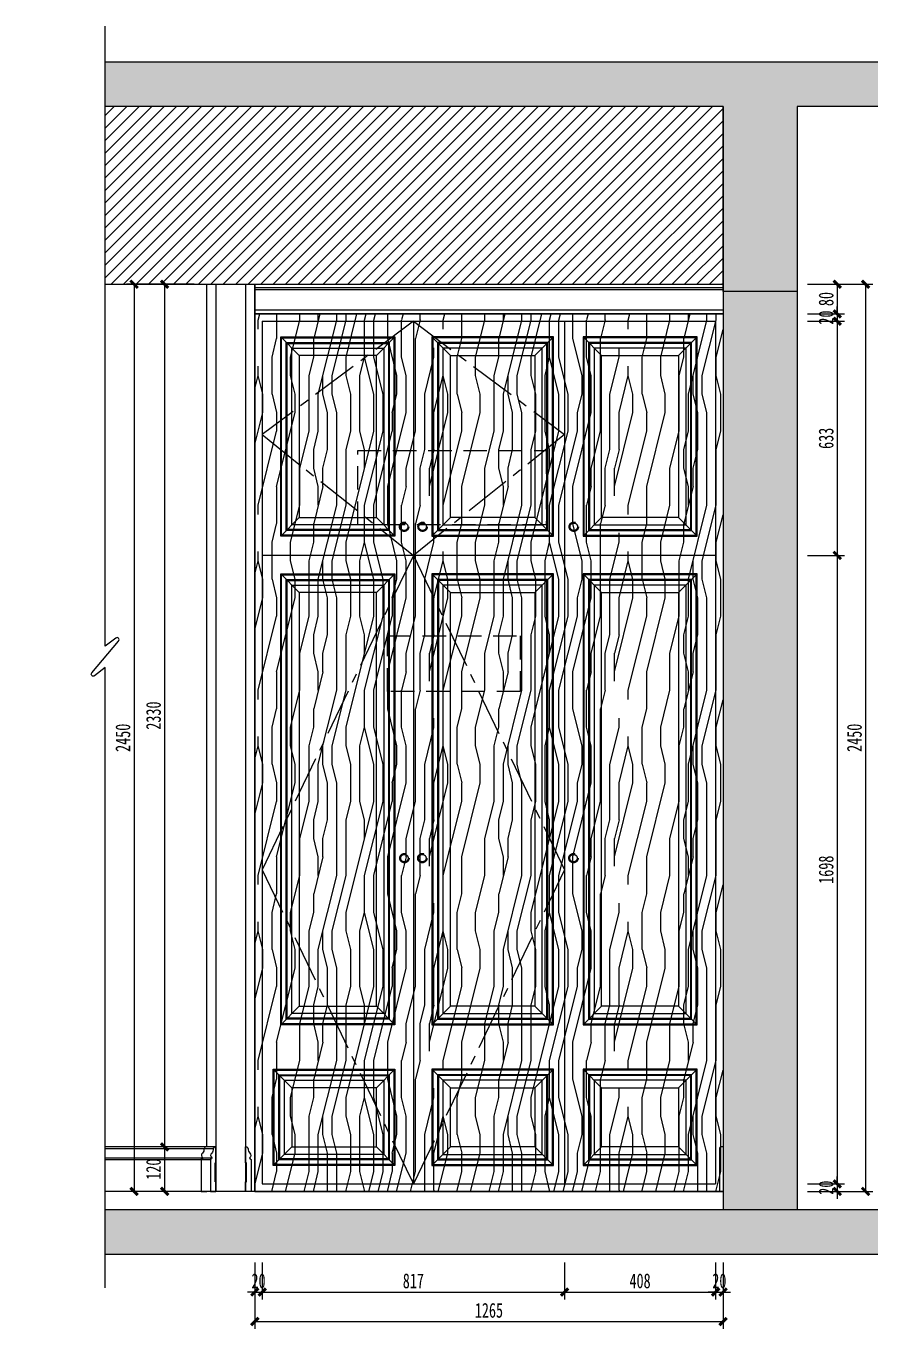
# Model space of a CAD drawing. Header units: millimetres. Extents: x 3104083 to 3173399, y -3165492 to -3044687.
# Drawn here: x 3114483 to 3116784, y -3066648 to -3063129 of the extents above; entities that cross this region are included whole.
import ezdxf

# ---------------------------------------------------------------- set-up
doc = ezdxf.new("R2010")
doc.units = ezdxf.units.MM
doc.header["$LTSCALE"] = 500
doc.header["$MEASUREMENT"] = 0
doc.header["$PDMODE"] = 2
doc.linetypes.add('CENTER', pattern=[50.8, 31.75, -6.35, 6.35, -6.35])
doc.linetypes.add('DASHED', pattern=[19.05, 12.7, -6.35])
doc.layers.get('0').update_dxf_attribs({"linetype": 'CONTINUOUS'})
doc.layers.get('DEFPOINTS').update_dxf_attribs({"linetype": 'CONTINUOUS'})
for name, color, linetype in [('D-Detail(节点图层)', 134, 'CONTINUOUS'), ('E-Elevation(立面图层)', 134, 'CONTINUOUS'), ('E-楼板、墙体', 6, 'CONTINUOUS'), ('E-立面填充', 250, 'CONTINUOUS'), ('E-立面活动家具', 22, 'DASHED'), ('E-立面造型线', 3, 'CONTINUOUS'), ('E-顶面轮廓线', 4, 'CONTINUOUS'), ('W-尺寸', 5, 'CONTINUOUS'), ('W-索引符号', 2, 'CONTINUOUS')]:
    doc.layers.add(name, color=color, linetype=linetype)
doc.styles.add('DIM', font='SimSun.ttf', dxfattribs={"width": 0.7})
doc.dimstyles.new('20', dxfattribs={"dimscale": 20, "dimtxt": 2, "dimasz": 1, "dimexe": 1, "dimexo": 1, "dimgap": 0.5, "dimtad": 1, "dimdec": 0, "dimzin": 0, "dimdsep": 46, "dimtxsty": 'DIM', "dimblk": 'ARCHTICK', "dimcen": 0, "dimclrd": 5, "dimclre": 5, "dimclrt": 35, "dimadec": 0, "dimazin": 0, "dimtfac": 0.5, "dimtdec": 0, "dimtix": 1, "dimtmove": 2, "dimatfit": 2, "dimldrblk": 'A', "dimfxl": 0, "dimtolj": 1, "dimtzin": 0, "dimlwd": -1, "dimlwe": -1, "dimarcsym": 0})

# ---------------------------------------------------------------- blocks, each defined once
blk = doc.blocks.new('A$C6991704E')
at = {"layer": 'E-立面造型线', "elevation": 0}
blk.add_lwpolyline([(0, 120), (5, 120, -0.414214), (10, 115), (10, 0), (0, 0)], format="xyb", dxfattribs=at)
blk = doc.blocks.new('_ArchTick')
at = {"color": 0, "linetype": 'ByBlock', "const_width": 0.4}
blk.add_lwpolyline([(-0.5, -0.5), (0.5, 0.5)], dxfattribs=at)
blk = doc.blocks.new('*D1294')
at = {"layer": 'DEFPOINTS', "color": 0, "ltscale": 100}
for p in [(3116331.5, -3063826.4, 0), (3116341.6, -3063906.4, 0), (3116674.5, -3063906.4)]:
    blk.add_point(p, dxfattribs=at)
at = {"layer": 'W-尺寸', "color": 5, "ltscale": 100}
for p, q in [((3116594.5, -3063826.4), (3116694.5, -3063826.4)), ((3116674.5, -3063826.4), (3116674.5, -3063906.4)), ((3116594.5, -3063906.4), (3116694.5, -3063906.4))]:
    blk.add_line(p, q, dxfattribs=at)
at = {"layer": 'W-尺寸', "color": 5, "ltscale": 100, "xscale": 20, "yscale": 20, "zscale": 20}
for p, rotation in [((3116674.5, -3063826.4), 90), ((3116674.5, -3063906.4), 270)]:
    blk.add_blockref('_ArchTick', p, dxfattribs=dict(at, rotation=rotation))
at = {"layer": 'W-尺寸', "color": 35, "ltscale": 100, "insert": (3116644.5, -3063866.4), "char_height": 40, "attachment_point": 5, "rotation": 90, "style": 'DIM'}
blk.add_mtext('\\A1;80', dxfattribs=at)
blk = doc.blocks.new('A')
for p, q in [((-0.37, 0), (-2.13, 0)), ((-1.44, 1.15), (-1.09, 1.44)), ((-1.44, 1.15), (-0.37, 0)), ((-1.44, -1.15), (-0.37, 0)), ((-1.09, 1.44), (0, 0)), ((-1.09, -1.44), (0, 0)), ((-1.44, -1.15), (-1.09, -1.44))]:
    blk.add_line(p, q)
for points in [[(-1.44, 1.15), (-1.09, 1.44), (-0.37, 0), (0, 0)], [(-1.44, -1.15), (-1.09, -1.44), (-0.37, 0), (0, 0)]]:
    blk.add_solid(points)
blk = doc.blocks.new('*D1295')
at = {"layer": 'DEFPOINTS', "color": 0, "ltscale": 100}
for p in [(3116341.6, -3063906.4, 0), (3116416, -3063926.4, 0), (3116674.5, -3063926.4)]:
    blk.add_point(p, dxfattribs=at)
at = {"layer": 'W-尺寸', "color": 5, "ltscale": 100}
for p, q in [((3116594.5, -3063906.4), (3116694.5, -3063906.4)), ((3116674.5, -3063906.4), (3116674.5, -3063886.4)), ((3116674.5, -3063906.4), (3116674.5, -3063926.4)), ((3116594.5, -3063926.4), (3116694.5, -3063926.4)), ((3116674.5, -3063926.4), (3116674.5, -3063946.4))]:
    blk.add_line(p, q, dxfattribs=at)
at = {"layer": 'W-尺寸', "color": 5, "ltscale": 100, "xscale": 20, "yscale": 20, "zscale": 20}
for p, rotation in [((3116674.5, -3063906.4), 270), ((3116674.5, -3063926.4), 90)]:
    blk.add_blockref('_ArchTick', p, dxfattribs=dict(at, rotation=rotation))
at = {"layer": 'W-尺寸', "color": 35, "ltscale": 100, "insert": (3116644.5, -3063916.4), "char_height": 40, "attachment_point": 5, "rotation": 90, "style": 'DIM'}
blk.add_mtext('\\A1;20', dxfattribs=at)
blk = doc.blocks.new('*D1296')
at = {"layer": 'DEFPOINTS', "color": 0, "ltscale": 100}
for p in [(3116416, -3063926.4, 0), (3116363.8, -3064558.9, 0), (3116674.5, -3064558.9)]:
    blk.add_point(p, dxfattribs=at)
at = {"layer": 'W-尺寸', "color": 5, "ltscale": 100}
for p, q in [((3116594.5, -3063926.4), (3116694.5, -3063926.4)), ((3116674.5, -3063926.4), (3116674.5, -3064558.9)), ((3116594.5, -3064558.9), (3116694.5, -3064558.9))]:
    blk.add_line(p, q, dxfattribs=at)
at = {"layer": 'W-尺寸', "color": 5, "ltscale": 100, "xscale": 20, "yscale": 20, "zscale": 20}
for p, rotation in [((3116674.5, -3063926.4), 90), ((3116674.5, -3064558.9), 270)]:
    blk.add_blockref('_ArchTick', p, dxfattribs=dict(at, rotation=rotation))
at = {"layer": 'W-尺寸', "color": 35, "ltscale": 100, "insert": (3116644.5, -3064242.6), "char_height": 40, "attachment_point": 5, "rotation": 90, "style": 'DIM'}
blk.add_mtext('\\A1;633', dxfattribs=at)
blk = doc.blocks.new('*D1297')
at = {"layer": 'DEFPOINTS', "color": 0, "ltscale": 100}
for p in [(3116363.8, -3064558.9, 0), (3116315.7, -3066256.4, 0), (3116674.5, -3066256.4)]:
    blk.add_point(p, dxfattribs=at)
at = {"layer": 'W-尺寸', "color": 5, "ltscale": 100}
for p, q in [((3116594.5, -3064558.9), (3116694.5, -3064558.9)), ((3116674.5, -3064558.9), (3116674.5, -3066256.4)), ((3116594.5, -3066256.4), (3116694.5, -3066256.4))]:
    blk.add_line(p, q, dxfattribs=at)
at = {"layer": 'W-尺寸', "color": 5, "ltscale": 100, "xscale": 20, "yscale": 20, "zscale": 20}
for p, rotation in [((3116674.5, -3064558.9), 90), ((3116674.5, -3066256.4), 270)]:
    blk.add_blockref('_ArchTick', p, dxfattribs=dict(at, rotation=rotation))
at = {"layer": 'W-尺寸', "color": 35, "ltscale": 100, "insert": (3116644.5, -3065407.6), "char_height": 40, "attachment_point": 5, "rotation": 90, "style": 'DIM'}
blk.add_mtext('\\A1;1698', dxfattribs=at)
blk = doc.blocks.new('*D1298')
at = {"layer": 'DEFPOINTS', "color": 0, "ltscale": 100}
for p in [(3116315.7, -3066256.4, 0), (3116315.7, -3066276.4, 0), (3116674.5, -3066276.4)]:
    blk.add_point(p, dxfattribs=at)
at = {"layer": 'W-尺寸', "color": 5, "ltscale": 100}
for p, q in [((3116674.5, -3066256.4), (3116674.5, -3066236.4)), ((3116594.5, -3066256.4), (3116694.5, -3066256.4)), ((3116594.5, -3066276.4), (3116694.5, -3066276.4)), ((3116674.5, -3066256.4), (3116674.5, -3066276.4)), ((3116674.5, -3066276.4), (3116674.5, -3066296.4))]:
    blk.add_line(p, q, dxfattribs=at)
at = {"layer": 'W-尺寸', "color": 5, "ltscale": 100, "xscale": 20, "yscale": 20, "zscale": 20}
for p, rotation in [((3116674.5, -3066256.4), 270), ((3116674.5, -3066276.4), 90)]:
    blk.add_blockref('_ArchTick', p, dxfattribs=dict(at, rotation=rotation))
at = {"layer": 'W-尺寸', "color": 35, "ltscale": 100, "insert": (3116644.5, -3066266.4), "char_height": 40, "attachment_point": 5, "rotation": 90, "style": 'DIM'}
blk.add_mtext('\\A1;20', dxfattribs=at)
blk = doc.blocks.new('*D1299')
at = {"layer": 'DEFPOINTS', "color": 0, "ltscale": 100}
for p in [(3116507, -3063826.4, 0), (3116507, -3066276.4, 0), (3116751, -3066276.4)]:
    blk.add_point(p, dxfattribs=at)
at = {"layer": 'W-尺寸', "color": 5, "ltscale": 100}
for p, q in [((3116671, -3063826.4), (3116771, -3063826.4)), ((3116751, -3063826.4), (3116751, -3066276.4)), ((3116671, -3066276.4), (3116771, -3066276.4))]:
    blk.add_line(p, q, dxfattribs=at)
at = {"layer": 'W-尺寸', "color": 5, "ltscale": 100, "xscale": 20, "yscale": 20, "zscale": 20}
for p, rotation in [((3116751, -3063826.4), 90), ((3116751, -3066276.4), 270)]:
    blk.add_blockref('_ArchTick', p, dxfattribs=dict(at, rotation=rotation))
at = {"layer": 'W-尺寸', "color": 35, "ltscale": 100, "insert": (3116721, -3065051.4), "char_height": 40, "attachment_point": 5, "rotation": 90, "style": 'DIM'}
blk.add_mtext('\\A1;2450', dxfattribs=at)
blk = doc.blocks.new('*D1300')
at = {"layer": 'DEFPOINTS', "color": 0, "ltscale": 100}
for p in [(3115004.1, -3063826.4, 0), (3114857.3, -3066156.4), (3115004.1, -3066156.4, 0)]:
    blk.add_point(p, dxfattribs=at)
at = {"layer": 'W-尺寸', "color": 5, "ltscale": 100}
for p, q in [((3114937.3, -3063826.4), (3114837.3, -3063826.4)), ((3114857.3, -3063826.4), (3114857.3, -3066156.4)), ((3114937.3, -3066156.4), (3114837.3, -3066156.4))]:
    blk.add_line(p, q, dxfattribs=at)
at = {"layer": 'W-尺寸', "color": 5, "ltscale": 100, "xscale": 20, "yscale": 20, "zscale": 20}
for p, rotation in [((3114857.3, -3063826.4), 90), ((3114857.3, -3066156.4), 270)]:
    blk.add_blockref('_ArchTick', p, dxfattribs=dict(at, rotation=rotation))
at = {"layer": 'W-尺寸', "color": 35, "ltscale": 100, "insert": (3114827.3, -3064991.4), "char_height": 40, "attachment_point": 5, "rotation": 90, "style": 'DIM'}
blk.add_mtext('\\A1;2330', dxfattribs=at)
blk = doc.blocks.new('*D1301')
at = {"layer": 'DEFPOINTS', "color": 0, "ltscale": 100}
for p in [(3115004.1, -3066156.4, 0), (3114857.3, -3066276.4), (3114938.4, -3066276.4, 0)]:
    blk.add_point(p, dxfattribs=at)
at = {"layer": 'W-尺寸', "color": 5, "ltscale": 100}
for p, q in [((3114937.3, -3066156.4), (3114837.3, -3066156.4)), ((3114857.3, -3066156.4), (3114857.3, -3066276.4)), ((3114918.4, -3066276.4), (3114837.3, -3066276.4))]:
    blk.add_line(p, q, dxfattribs=at)
at = {"layer": 'W-尺寸', "color": 5, "ltscale": 100, "xscale": 20, "yscale": 20, "zscale": 20}
for p, rotation in [((3114857.3, -3066156.4), 90), ((3114857.3, -3066276.4), 270)]:
    blk.add_blockref('_ArchTick', p, dxfattribs=dict(at, rotation=rotation))
at = {"layer": 'W-尺寸', "color": 35, "ltscale": 100, "insert": (3114827.3, -3066216.4), "char_height": 40, "attachment_point": 5, "rotation": 90, "style": 'DIM'}
blk.add_mtext('\\A1;120', dxfattribs=at)
blk = doc.blocks.new('*D1302')
at = {"layer": 'DEFPOINTS', "color": 0, "ltscale": 100}
for p in [(3114937.3, -3063826.4), (3114774.7, -3066276.4), (3114938.4, -3066276.4, 0)]:
    blk.add_point(p, dxfattribs=at)
at = {"layer": 'W-尺寸', "color": 5, "ltscale": 100}
for p, q in [((3114854.7, -3063826.4), (3114754.7, -3063826.4)), ((3114774.7, -3063826.4), (3114774.7, -3066276.4)), ((3114854.7, -3066276.4), (3114754.7, -3066276.4))]:
    blk.add_line(p, q, dxfattribs=at)
at = {"layer": 'W-尺寸', "color": 5, "ltscale": 100, "xscale": 20, "yscale": 20, "zscale": 20}
for p, rotation in [((3114774.7, -3063826.4), 90), ((3114774.7, -3066276.4), 270)]:
    blk.add_blockref('_ArchTick', p, dxfattribs=dict(at, rotation=rotation))
at = {"layer": 'W-尺寸', "color": 35, "ltscale": 100, "insert": (3114744.7, -3065051.4), "char_height": 40, "attachment_point": 5, "rotation": 90, "style": 'DIM'}
blk.add_mtext('\\A1;2450', dxfattribs=at)
blk = doc.blocks.new('*U1119')
at = {"color": 35}
blk.add_lwpolyline([(85.19, 0), (1.44, 0), (2.55, -1.43, -0.901243), (2.15, -1.81), (-2.15, 1.81, 0.901243), (-2.55, 1.43), (-1.44, 0), (-85.19, 0)], format="xyb", dxfattribs=at)
blk = doc.blocks.new('*D1303')
at = {"layer": 'DEFPOINTS', "color": 0, "ltscale": 100}
for p in [(3115101, -3066144.4, 0), (3115121, -3066144.4, 0), (3115121, -3066548.3)]:
    blk.add_point(p, dxfattribs=at)
at = {"layer": 'W-尺寸', "color": 5, "ltscale": 100}
for p, q in [((3115101, -3066468.3), (3115101, -3066568.3)), ((3115121, -3066468.3), (3115121, -3066568.3)), ((3115101, -3066548.3), (3115081, -3066548.3)), ((3115101, -3066548.3), (3115121, -3066548.3)), ((3115121, -3066548.3), (3115141, -3066548.3))]:
    blk.add_line(p, q, dxfattribs=at)
at = {"layer": 'W-尺寸', "color": 5, "ltscale": 100, "xscale": 20, "yscale": 20, "zscale": 20}
blk.add_blockref('_ArchTick', (3115101, -3066548.3), dxfattribs=at)
at = {"layer": 'W-尺寸', "color": 5, "ltscale": 100, "xscale": 20, "yscale": 20, "zscale": 20, "rotation": 180}
blk.add_blockref('_ArchTick', (3115121, -3066548.3), dxfattribs=at)
at = {"layer": 'W-尺寸', "color": 35, "ltscale": 100, "insert": (3115111, -3066518.3), "char_height": 40, "attachment_point": 5, "style": 'DIM'}
blk.add_mtext('\\A1;20', dxfattribs=at)
blk = doc.blocks.new('*D1304')
at = {"layer": 'DEFPOINTS', "color": 0, "ltscale": 100}
for p in [(3115121, -3066144.4, 0), (3115937.7, -3066256.4, 0), (3115937.7, -3066548.3)]:
    blk.add_point(p, dxfattribs=at)
at = {"layer": 'W-尺寸', "color": 5, "ltscale": 100}
for p, q in [((3115121, -3066468.3), (3115121, -3066568.3)), ((3115937.7, -3066468.3), (3115937.7, -3066568.3)), ((3115121, -3066548.3), (3115937.7, -3066548.3))]:
    blk.add_line(p, q, dxfattribs=at)
at = {"layer": 'W-尺寸', "color": 5, "ltscale": 100, "xscale": 20, "yscale": 20, "zscale": 20, "rotation": 180}
blk.add_blockref('_ArchTick', (3115121, -3066548.3), dxfattribs=at)
at = {"layer": 'W-尺寸', "color": 5, "ltscale": 100, "xscale": 20, "yscale": 20, "zscale": 20}
blk.add_blockref('_ArchTick', (3115937.7, -3066548.3), dxfattribs=at)
at = {"layer": 'W-尺寸', "color": 35, "ltscale": 100, "insert": (3115529.3, -3066518.3), "char_height": 40, "attachment_point": 5, "style": 'DIM'}
blk.add_mtext('\\A1;817', dxfattribs=at)
blk = doc.blocks.new('*D1305')
at = {"layer": 'DEFPOINTS', "color": 0, "ltscale": 100}
for p in [(3116346, -3066131, 0), (3115937.7, -3066256.4, 0), (3116346, -3066548.3)]:
    blk.add_point(p, dxfattribs=at)
at = {"layer": 'W-尺寸', "color": 5, "ltscale": 100}
for p, q in [((3115937.7, -3066468.3), (3115937.7, -3066568.3)), ((3116346, -3066468.3), (3116346, -3066568.3)), ((3115937.7, -3066548.3), (3116346, -3066548.3))]:
    blk.add_line(p, q, dxfattribs=at)
at = {"layer": 'W-尺寸', "color": 5, "ltscale": 100, "xscale": 20, "yscale": 20, "zscale": 20, "rotation": 180}
blk.add_blockref('_ArchTick', (3115937.7, -3066548.3), dxfattribs=at)
at = {"layer": 'W-尺寸', "color": 5, "ltscale": 100, "xscale": 20, "yscale": 20, "zscale": 20}
blk.add_blockref('_ArchTick', (3116346, -3066548.3), dxfattribs=at)
at = {"layer": 'W-尺寸', "color": 35, "ltscale": 100, "insert": (3116141.8, -3066518.3), "char_height": 40, "attachment_point": 5, "style": 'DIM'}
blk.add_mtext('\\A1;408', dxfattribs=at)
blk = doc.blocks.new('*D1306')
at = {"layer": 'DEFPOINTS', "color": 0, "ltscale": 100}
for p in [(3116346, -3066131, 0), (3116366, -3066131, 0), (3116366, -3066548.3)]:
    blk.add_point(p, dxfattribs=at)
at = {"layer": 'W-尺寸', "color": 5, "ltscale": 100}
for p, q in [((3116346, -3066468.3), (3116346, -3066568.3)), ((3116366, -3066468.3), (3116366, -3066568.3)), ((3116346, -3066548.3), (3116326, -3066548.3)), ((3116346, -3066548.3), (3116366, -3066548.3)), ((3116366, -3066548.3), (3116386, -3066548.3))]:
    blk.add_line(p, q, dxfattribs=at)
at = {"layer": 'W-尺寸', "color": 5, "ltscale": 100, "xscale": 20, "yscale": 20, "zscale": 20}
blk.add_blockref('_ArchTick', (3116346, -3066548.3), dxfattribs=at)
at = {"layer": 'W-尺寸', "color": 5, "ltscale": 100, "xscale": 20, "yscale": 20, "zscale": 20, "rotation": 180}
blk.add_blockref('_ArchTick', (3116366, -3066548.3), dxfattribs=at)
at = {"layer": 'W-尺寸', "color": 35, "ltscale": 100, "insert": (3116356, -3066518.3), "char_height": 40, "attachment_point": 5, "style": 'DIM'}
blk.add_mtext('\\A1;20', dxfattribs=at)
blk = doc.blocks.new('*D1307')
at = {"layer": 'DEFPOINTS', "color": 0, "ltscale": 100}
for p in [(3115101, -3066468.3), (3116366, -3066468.3), (3116366, -3066627.9)]:
    blk.add_point(p, dxfattribs=at)
at = {"layer": 'W-尺寸', "color": 5, "ltscale": 100}
for p, q in [((3115101, -3066547.9), (3115101, -3066647.9)), ((3116366, -3066547.9), (3116366, -3066647.9)), ((3115101, -3066627.9), (3116366, -3066627.9))]:
    blk.add_line(p, q, dxfattribs=at)
at = {"layer": 'W-尺寸', "color": 5, "ltscale": 100, "xscale": 20, "yscale": 20, "zscale": 20, "rotation": 180}
blk.add_blockref('_ArchTick', (3115101, -3066627.9), dxfattribs=at)
at = {"layer": 'W-尺寸', "color": 5, "ltscale": 100, "xscale": 20, "yscale": 20, "zscale": 20}
blk.add_blockref('_ArchTick', (3116366, -3066627.9), dxfattribs=at)
at = {"layer": 'W-尺寸', "color": 35, "ltscale": 100, "insert": (3115733.5, -3066597.9), "char_height": 40, "attachment_point": 5, "style": 'DIM'}
blk.add_mtext('\\A1;1265', dxfattribs=at)

msp = doc.modelspace()

# ---------------------------------------------------------------- hatches: boundary and pattern name
at = {"ltscale": 100}
msp.add_hatch(color=251, dxfattribs=at).paths.add_polyline_path([(3116784.475, -3066326.375), (3114696.755, -3066326.375), (3114696.755, -3066446.375), (3116784.475, -3066446.375)])
at = {"layer": 'D-Detail(节点图层)', "ltscale": 0.15}
h = msp.add_hatch(dxfattribs=at)
h.set_pattern_fill('木纹面5', color=250, scale=500, angle=90, style=0, pattern_type=2)
h.set_pattern_definition([(90, (2906159.67, -2954973.34), (-500, 3e-14), [100, -150, 50, -200]), (90, (2906147.17, -2954623.34), (-500, 3e-14), [100, -400]), (90, (2906122.17, -2954673.34), (-500, 3e-14), [50, -450]), (90, (2906109.67, -2954948.34), (-500, 3e-14), [25, -350, 25, -100]), (90, (2906084.67, -2954773.34), (-500, 3e-14), [100, -150, 25, -225]), (90, (2906072.17, -2954898.34), (-500, 3e-14), [75, -425]), (90, (2906059.67, -2954773.34), (-500, 3e-14), [150, -350]), (90, (2906047.17, -2954923.34), (-500, 3e-14), [100, -400]), (90, (2906034.67, -2954723.34), (-500, 3e-14), [250, -250]), (90, (2906009.67, -2954873.34), (-500, 3e-14), [50, -150, 100, -200]), (90, (2905997.17, -2954523.34), (-500, 3e-14), [100, -400]), (90, (2905984.67, -2954623.34), (-500, 3e-14), [50, -450]), (90, (2905972.17, -2954723.34), (-500, 3e-14), [50, -450]), (90, (2905959.67, -2954973.34), (-500, 3e-14), [100, -400]), (90, (2905947.17, -2954723.34), (-500, 3e-14), [100, -400]), (90, (2905922.17, -2954723.34), (-500, 3e-14), [100, -100, 100, -200]), (90, (2905897.17, -2954823.34), (-500, 3e-14), [50, -250, 100, -100]), (90, (2905884.67, -2954723.34), (-500, 3e-14), [150, -350]), (90, (2905859.67, -2954723.34), (-500, 3e-14), [100, -400]), (90, (2905847.17, -2954923.34), (-500, 3e-14), [150, -200, 50, -100]), (90, (2905822.17, -2954923.34), (-500, 3e-14), [250, -250]), (90, (2905809.67, -2954623.34), (-500, 3e-14), [50, -450]), (90, (2905797.17, -2954773.34), (-500, 3e-14), [100, -400]), (90, (2905784.67, -2954873.34), (-500, 3e-14), [50, -200, 50, -200]), (90, (2905772.17, -2954923.34), (-500, 3e-14), [50, -150, 100, -200]), (90, (2905759.67, -2954823.34), (-500, 3e-14), [50, -250, 50, -150]), (90, (2905747.17, -2954723.34), (-500, 3e-14), [150, -350]), (90, (2905722.17, -2954923.34), (-500, 3e-14), [100, -400]), (90, (2905709.67, -2954673.34), (-500, 3e-14), [50, -450]), (90, (2905697.17, -2954573.34), (-500, 3e-14), [50, -450]), (104.036243, (2906122.17, -2954623.34), (2e-08, 500), [51.5, -2010.0528]), (104.036243, (2906009.67, -2954573.34), (2e-08, 500), [51.5, -2010.0528]), (104.036243, (2905709.67, -2954623.34), (2e-08, 500), [51.5, -2010.0528]), (104.036243, (2905897.17, -2954773.34), (2e-08, 500), [51.5, -2010.0528]), (104.036243, (2905822.17, -2954673.34), (2e-08, 500), [51.5, -2010.0528]), (104.036243, (2905859.67, -2954623.34), (2e-08, 500), [51.5, -2010.0528]), (104.036243, (2905772.17, -2954873.34), (2e-08, 500), [51.5, -2010.0528]), (104.036243, (2905797.17, -2954673.34), (2e-08, 500), [51.5, -2010.0528]), (104.036243, (2905984.67, -2954573.34), (2e-08, 500), [103, -1958.5528]), (104.036243, (2905947.17, -2954623.34), (2e-08, 500), [103, -1958.5528]), (104.036243, (2905922.17, -2954623.34), (2e-08, 500), [103, -1958.5528]), (255.963757, (2906084.67, -2954773.34), (2e-08, -500), [51.5, -103, 51.5, -1855.55276]), (255.963757, (2906009.67, -2954873.34), (2e-08, -500), [51.5, -2010.0528]), (255.963757, (2905784.67, -2954873.34), (2e-08, -500), [103, -1958.5528]), (284.036243, (2906147.17, -2954623.34), (-2e-08, -500), [51.5, -2010.0528]), (75.963757, (2906147.17, -2954523.34), (-2e-08, 500), [51.5, -2010.0528]), (75.963757, (2905972.17, -2954673.34), (-2e-08, 500), [51.5, -2010.0528]), (75.963757, (2905884.67, -2954573.34), (-2e-08, 500), [51.5, -2010.0528]), (75.963757, (2905847.17, -2954773.34), (-2e-08, 500), [51.5, -2010.0528]), (75.963757, (2905784.67, -2954823.34), (-2e-08, 500), [51.5, -2010.0528]), (75.963757, (2905759.67, -2954773.34), (-2e-08, 500), [51.5, -2010.0528]), (75.963757, (2905847.17, -2954773.34), (-2e-08, 500), [51.5, -2010.0528]), (75.963757, (2905772.17, -2954623.34), (-2e-08, 500), [206, -1855.5528]), (75.963757, (2906109.67, -2954923.34), (-2e-08, 500), [206, -1855.5528]), (75.963757, (2906072.17, -2954873.34), (-2e-08, 500), [206, -1855.5528]), (75.963757, (2906047.17, -2954823.34), (-2e-08, 500), [51.5, -103, 103, -1804.05276]), (75.963757, (2906009.67, -2954823.34), (-2e-08, 500), [103, -103, 103, -1752.55276]), (75.963757, (2905959.67, -2954873.34), (-2e-08, 500), [206, -1855.5528]), (75.963757, (2905922.17, -2954923.34), (-2e-08, 500), [206, -1855.5528]), (75.963757, (2905897.17, -2954923.34), (-2e-08, 500), [206, -1855.5528]), (75.963757, (2905747.17, -2954573.34), (-2e-08, 500), [51.5, -2010.0528]), (75.96377, (2905697.17, -2954523.34), (-9.6e-05, 500), [103, -1958.5528]), (75.96377, (2905722.17, -2954823.34), (-9.6e-05, 500), [103, -1958.5528]), (75.96376, (2906159.67, -2954873.34), (-9e-06, 500), [206, -1855.5528]), (75.96376, (2905809.67, -2954573.34), (-9e-06, 500), [154.5, -1907.0528]), (75.96376, (2905847.17, -2954523.34), (-9e-06, 500), [309, -1752.5528])])
h.paths.add_polyline_path([(3115100.979, -3063906.375), (3116366.006, -3063906.375), (3116366.006, -3066276.375), (3115100.979, -3066276.375)])
at = {"layer": 'E-立面填充', "linetype": 'ByBlock', "ltscale": 0.15}
h = msp.add_hatch(dxfattribs=at)
h.set_pattern_fill('ANSI31', color=256, scale=15, style=0)
h.set_pattern_definition([(45, (3276056.726, -3185023.757), (-16.8379802, 16.8379802), [])])
h.paths.add_polyline_path([(3114696.755, -3063346.375), (3114696.755, -3063826.375), (3116366.006, -3063826.375), (3116366.006, -3063346.375)])
edge = h.paths.add_edge_path()
edge.add_arc((3114482.807, -3063733.946), 10.502, 51.342943, 51.343236)
edge.add_arc((3114494.07, -3063715.583), 11.197, 184.444153, 245.169084, ccw=False)
edge.add_arc((3114494.07, -3063715.583), 11.197, 184.444078, 245.169314)
h = msp.add_hatch(dxfattribs=at)
h.set_pattern_fill('纤维材料', color=256, scale=10, angle=45, style=0)
h.set_pattern_definition([(45, (3116365.979, -3066596.375), (2e-15, 26.5165), [18.75, -18.75]), (135, (3116379.237, -3066583.117), (-26.5165, 7e-15), [18.75, -18.75])])
h.paths.add_polyline_path([(3116465.871, -3066326.375), (3116565.979, -3066326.375), (3116565.979, -3063846.375), (3116465.871, -3063846.375)])
h.paths.add_polyline_path([(3116365.979, -3066326.375), (3116465.871, -3066326.375), (3116465.871, -3063846.375), (3116365.979, -3063846.375)])
at = {"layer": 'W-尺寸', "ltscale": 100}
msp.add_hatch(color=251, dxfattribs=at).paths.add_polyline_path([(3116784.475, -3063226.375), (3114696.755, -3063226.375), (3114696.755, -3063346.375), (3116366.006, -3063346.375), (3116366.006, -3063846.375), (3116565.979, -3063846.375), (3116565.979, -3063346.375), (3116784.475, -3063346.375)])

# ---------------------------------------------------------------- linework, layer by layer
at = {"layer": 'E-Elevation(立面图层)', "color": 251, "ltscale": 100}
for p, q in [((3114696.755, -3066160.661, 0), (3114963.693, -3066160.661, 0)), ((3114963.693, -3066160.661, 0), (3114988.693, -3066160.661, 0)), ((3114696.755, -3066185.518, 0), (3114960.265, -3066185.518, 0)), ((3114696.755, -3066190.661, 0), (3114955.979, -3066190.661, 0)), ((3114955.979, -3066190.661, 0), (3114980.979, -3066190.661, 0)), ((3114960.265, -3066185.518, 0), (3114985.265, -3066185.518, 0))]:
    msp.add_line(p, q, dxfattribs=at)
at = {"layer": 'E-楼板、墙体'}
for p, q in [((3116784.475, -3063226.375, 0), (3114696.755, -3063226.375, 0)), ((3116366.006, -3063346.375, 0), (3114696.755, -3063346.375, 0)), ((3116365.979, -3063346.375, 0), (3116365.979, -3066326.375, 0)), ((3116784.475, -3063346.375, 0), (3116565.979, -3063346.375, 0)), ((3116565.979, -3063346.375, 0), (3116565.979, -3066326.375, 0))]:
    msp.add_line(p, q, dxfattribs=at)
for points, elevation in [([(3116565.979, -3063846.375), (3116366.006, -3063846.375), (3116366.006, -3063346.375)], 0.001), ([(3116784.475, -3066326.375), (3114696.755, -3066326.375)], 0), ([(3114696.755, -3066446.375), (3116784.475, -3066446.375)], 0)]:
    msp.add_lwpolyline(points, dxfattribs=dict(at, elevation=elevation))
at = {"layer": 'E-立面活动家具', "color": 136, "ltscale": 0.01, "elevation": 0}
for points in [[(3115378.996, -3064275.375), (3115887.962, -3064275.375), (3115887.962, -3064476.385), (3115378.996, -3064476.385)], [(3115458.996, -3064776.375), (3115817.962, -3064776.375), (3115817.962, -3064926.375), (3115458.996, -3064926.375)]]:
    msp.add_lwpolyline(points, close=True, dxfattribs=at)
at = {"layer": 'E-立面活动家具', "ltscale": 0.01}
for centre in [(3115504.322, -3064481.375, 0), (3115554.321, -3064481.375, 0), (3115962.663, -3064481.375, 0), (3115505.138, -3065376.375, 0), (3115553.505, -3065376.375, 0), (3115961.847, -3065376.375, 0)]:
    msp.add_circle(centre, 12.538, dxfattribs=at)
at = {"layer": 'E-立面活动家具', "color": 251, "linetype": 'DASHED', "ltscale": 0.01}
for centre in [(3115504.322, -3064481.375, 0), (3115554.321, -3064481.375, 0), (3115962.663, -3064481.375, 0), (3115505.138, -3065376.375, 0), (3115553.505, -3065376.375, 0), (3115961.847, -3065376.375, 0)]:
    msp.add_circle(centre, 10.138, dxfattribs=at)
at = {"layer": 'E-立面造型线', "ltscale": 0.15}
for p, q in [((3114995.979, -3063826.375, 0), (3114995.979, -3066276.375, 0)), ((3115075.979, -3063826.375, 0), (3115075.979, -3066276.375, 0)), ((3115100.979, -3066276.375, 0), (3115100.979, -3063826.375, 0)), ((3115100.979, -3063826.375, 0), (3115100.979, -3064426.375, 0)), ((3116366.006, -3063826.375, 0.001), (3116366.006, -3066156.375, 0.001)), ((3116366.006, -3063826.375, 0.001), (3116366.006, -3066156.375, 0.001)), ((3116366.006, -3063906.375, 0.001), (3115100.979, -3063906.375, 0)), ((3115100.979, -3063906.375, 0), (3116366.006, -3063906.375, 0.001)), ((3115100.979, -3063926.375, 0), (3115100.979, -3064426.375, 0)), ((3115120.979, -3063926.375, 0), (3116346.006, -3063926.375, 0.001)), ((3115120.979, -3063926.375, 0), (3115120.979, -3066256.375, 0)), ((3115529.321, -3063926.375, 0), (3115529.321, -3066256.375, 0)), ((3115937.664, -3063926.375, 0), (3115937.664, -3066256.375, 0)), ((3116346.006, -3063926.375, 0.001), (3116346.006, -3064558.875, 0.001)), ((3115100.979, -3064426.375, 0), (3115100.979, -3066256.375, 0)), ((3115100.979, -3064426.375, 0), (3115100.979, -3066276.375, 0)), ((3116346.006, -3064558.875, 0.001), (3115120.979, -3064558.875, 0)), ((3116346.006, -3064556.375, 0.001), (3116346.006, -3066256.375, 0.001)), ((3116346.006, -3064558.875, 0.001), (3116346.006, -3066256.375, 0.001))]:
    msp.add_line(p, q, dxfattribs=at)
at = {"layer": 'E-立面造型线', "color": 251}
for p, q in [((3116366.006, -3063836.375, 0.001), (3115100.979, -3063836.375, 0)), ((3116366.006, -3063841.375, 0.001), (3115100.979, -3063841.375, 0)), ((3116366.006, -3063896.375, 0.001), (3115100.979, -3063896.375, 0)), ((3115220.98, -3064018.875, 0), (3115170.98, -3063968.875, 0)), ((3115429.322, -3064018.875, 0), (3115479.322, -3063968.875, 0)), ((3115629.321, -3064018.875, 0), (3115579.321, -3063968.875, 0)), ((3115857.663, -3064018.875, 0), (3115907.663, -3063968.875, 0)), ((3116037.663, -3064018.875, 0), (3115987.663, -3063968.875, 0)), ((3116246.006, -3064018.875, 0), (3116296.006, -3063968.875, 0)), ((3115220.98, -3064456.375, 0), (3115170.98, -3064506.375, 0)), ((3115429.322, -3064456.375, 0), (3115479.322, -3064506.375, 0)), ((3115629.321, -3064456.375, 0), (3115579.321, -3064506.375, 0)), ((3115857.663, -3064456.375, 0), (3115907.663, -3064506.375, 0)), ((3116037.663, -3064456.375, 0), (3115987.663, -3064506.375, 0)), ((3116246.006, -3064456.375, 0), (3116296.006, -3064506.375, 0)), ((3115220.98, -3064658.875, 0), (3115170.98, -3064608.875, 0)), ((3115429.322, -3064658.875, 0), (3115479.322, -3064608.875, 0)), ((3115629.321, -3064658.875, 0), (3115579.321, -3064608.875, 0)), ((3115857.663, -3064658.875, 0), (3115907.663, -3064608.875, 0)), ((3116037.663, -3064658.875, 0), (3115987.663, -3064608.875, 0)), ((3116246.006, -3064658.875, 0), (3116296.006, -3064608.875, 0)), ((3115220.98, -3065776.375, 0), (3115170.98, -3065826.375, 0)), ((3115429.322, -3065776.375, 0), (3115479.322, -3065826.375, 0)), ((3115629.321, -3065776.375, 0), (3115579.321, -3065826.375, 0)), ((3115857.663, -3065776.375, 0), (3115907.663, -3065826.375, 0)), ((3116037.663, -3065776.375, 0), (3115987.663, -3065826.375, 0)), ((3116246.006, -3065776.375, 0), (3116296.006, -3065826.375, 0)), ((3115200.98, -3065996.375, 0), (3115150.98, -3065946.375, 0)), ((3115429.322, -3065996.375, 0), (3115479.322, -3065946.375, 0)), ((3115629.321, -3065996.375, 0), (3115579.321, -3065946.375, 0)), ((3115857.663, -3065996.375, 0), (3115907.663, -3065946.375, 0)), ((3116037.663, -3065996.375, 0), (3115987.663, -3065946.375, 0)), ((3116246.006, -3065996.375, 0), (3116296.006, -3065946.375, 0)), ((3115200.98, -3066156.375, 0), (3115150.98, -3066206.375, 0)), ((3115429.322, -3066156.376, 0), (3115479.322, -3066206.376, 0)), ((3115629.321, -3066156.376, 0), (3115579.321, -3066206.376, 0)), ((3115857.663, -3066156.375, 0), (3115907.663, -3066206.375, 0)), ((3116037.663, -3066156.376, 0), (3115987.663, -3066206.376, 0)), ((3116246.005, -3066156.375, 0), (3116296.006, -3066206.375, 0))]:
    msp.add_line(p, q, dxfattribs=at)
at = {"layer": 'E-立面造型线', "color": 146, "linetype": 'CENTER', "ltscale": 0.008}
for p, q in [((3115529.321, -3063926.375, 0), (3115120.979, -3064232.625, 0)), ((3115529.321, -3063926.375, 0), (3115937.664, -3064232.625, 0)), ((3115120.979, -3064232.625, 0), (3115529.321, -3064558.875, 0)), ((3115937.664, -3064232.625, 0), (3115529.321, -3064558.875, 0)), ((3115529.321, -3064558.875, 0), (3115120.979, -3065407.625, 0)), ((3115529.321, -3064558.875, 0), (3115937.664, -3065407.625, 0)), ((3115120.979, -3065407.625, 0), (3115529.322, -3066256.375, 0)), ((3115937.664, -3065407.625, 0), (3115529.321, -3066256.375, 0))]:
    msp.add_line(p, q, dxfattribs=at)
at = {"layer": 'E-立面造型线'}
msp.add_line((3114991.979, -3066156.376, 0), (3114696.755, -3066156.376, 0), dxfattribs=at)
at = {"layer": 'E-立面造型线', "color": 44, "elevation": 0}
for points in [[(3115170.98, -3063968.875), (3115479.322, -3063968.875), (3115479.322, -3064506.375), (3115170.98, -3064506.375)], [(3115907.663, -3063968.875), (3115579.321, -3063968.875), (3115579.321, -3064506.375), (3115907.663, -3064506.375)], [(3116296.006, -3063968.875), (3115987.663, -3063968.875), (3115987.663, -3064506.375), (3116296.006, -3064506.375)], [(3115200.98, -3063998.875), (3115449.322, -3063998.875), (3115449.322, -3064476.375), (3115200.98, -3064476.375)], [(3115429.322, -3064018.875), (3115220.98, -3064018.875), (3115220.98, -3064456.375), (3115429.322, -3064456.375)], [(3115877.663, -3063998.875), (3115609.321, -3063998.875), (3115609.321, -3064476.375), (3115877.663, -3064476.375)], [(3115629.321, -3064018.875), (3115857.663, -3064018.875), (3115857.663, -3064456.375), (3115629.321, -3064456.375)], [(3116266.006, -3063998.875), (3116017.663, -3063998.875), (3116017.663, -3064476.375), (3116266.006, -3064476.375)], [(3116037.663, -3064018.875), (3116246.006, -3064018.875), (3116246.006, -3064456.375), (3116037.663, -3064456.375)], [(3115170.98, -3064608.875), (3115479.322, -3064608.875), (3115479.322, -3065826.375), (3115170.98, -3065826.375)], [(3115907.663, -3064608.875), (3115579.321, -3064608.875), (3115579.321, -3065826.375), (3115907.663, -3065826.375)], [(3116296.006, -3064608.875), (3115987.663, -3064608.875), (3115987.663, -3065826.375), (3116296.006, -3065826.375)], [(3115200.98, -3064638.875), (3115449.322, -3064638.875), (3115449.322, -3065796.375), (3115200.98, -3065796.375)], [(3115877.663, -3064638.875), (3115609.321, -3064638.875), (3115609.321, -3065796.375), (3115877.663, -3065796.375)], [(3116266.006, -3064638.875), (3116017.663, -3064638.875), (3116017.663, -3065796.375), (3116266.006, -3065796.375)], [(3115429.322, -3064658.875), (3115220.98, -3064658.875), (3115220.98, -3065776.375), (3115429.322, -3065776.375)], [(3115629.321, -3064658.875), (3115857.663, -3064658.875), (3115857.663, -3065776.375), (3115629.321, -3065776.375)], [(3116037.663, -3064658.875), (3116246.006, -3064658.875), (3116246.006, -3065776.375), (3116037.663, -3065776.375)], [(3115150.98, -3065946.375), (3115479.322, -3065946.375), (3115479.322, -3066206.375), (3115150.98, -3066206.375)], [(3115907.663, -3065946.375), (3115579.321, -3065946.375), (3115579.321, -3066206.375), (3115907.663, -3066206.375)], [(3116296.006, -3065946.375), (3115987.663, -3065946.375), (3115987.663, -3066206.375), (3116296.006, -3066206.375)], [(3115180.98, -3065976.375), (3115449.322, -3065976.375), (3115449.322, -3066176.375), (3115180.98, -3066176.375)], [(3115877.663, -3065976.375), (3115609.321, -3065976.375), (3115609.321, -3066176.375), (3115877.663, -3066176.375)], [(3116266.006, -3065976.375), (3116017.663, -3065976.375), (3116017.663, -3066176.375), (3116266.006, -3066176.375)], [(3115429.322, -3065996.375), (3115200.98, -3065996.375), (3115200.98, -3066156.375), (3115429.322, -3066156.375)], [(3115629.321, -3065996.375), (3115857.663, -3065996.375), (3115857.663, -3066156.375), (3115629.321, -3066156.375)], [(3116037.663, -3065996.375), (3116246.006, -3065996.375), (3116246.006, -3066156.375), (3116037.663, -3066156.375)]]:
    msp.add_lwpolyline(points, close=True, dxfattribs=at)
at = {"layer": 'E-立面造型线', "color": 251, "elevation": 0}
for points in [[(3115173.48, -3063971.375), (3115476.822, -3063971.375), (3115476.822, -3064503.875), (3115173.48, -3064503.875)], [(3115185.98, -3063983.875), (3115464.322, -3063983.875), (3115464.322, -3064491.375), (3115185.98, -3064491.375)], [(3115188.48, -3063986.375), (3115461.822, -3063986.375), (3115461.822, -3064488.875), (3115188.48, -3064488.875)], [(3115905.163, -3063971.375), (3115581.821, -3063971.375), (3115581.821, -3064503.875), (3115905.163, -3064503.875)], [(3115892.663, -3063983.875), (3115594.321, -3063983.875), (3115594.321, -3064491.375), (3115892.663, -3064491.375)], [(3115890.163, -3063986.375), (3115596.821, -3063986.375), (3115596.821, -3064488.875), (3115890.163, -3064488.875)], [(3116293.506, -3063971.375), (3115990.163, -3063971.375), (3115990.163, -3064503.875), (3116293.506, -3064503.875)], [(3116281.006, -3063983.875), (3116002.663, -3063983.875), (3116002.663, -3064491.375), (3116281.006, -3064491.375)], [(3116278.506, -3063986.375), (3116005.163, -3063986.375), (3116005.163, -3064488.875), (3116278.506, -3064488.875)], [(3115173.48, -3064611.375), (3115476.822, -3064611.375), (3115476.822, -3065823.875), (3115173.48, -3065823.875)], [(3115905.163, -3064611.375), (3115581.821, -3064611.375), (3115581.821, -3065823.875), (3115905.163, -3065823.875)], [(3116293.506, -3064611.375), (3115990.163, -3064611.375), (3115990.163, -3065823.875), (3116293.506, -3065823.875)], [(3115185.98, -3064623.875), (3115464.322, -3064623.875), (3115464.322, -3065811.375), (3115185.98, -3065811.375)], [(3115188.48, -3064626.375), (3115461.822, -3064626.375), (3115461.822, -3065808.875), (3115188.48, -3065808.875)], [(3115892.663, -3064623.875), (3115594.321, -3064623.875), (3115594.321, -3065811.375), (3115892.663, -3065811.375)], [(3115890.163, -3064626.375), (3115596.821, -3064626.375), (3115596.821, -3065808.875), (3115890.163, -3065808.875)], [(3116281.006, -3064623.875), (3116002.663, -3064623.875), (3116002.663, -3065811.375), (3116281.006, -3065811.375)], [(3116278.506, -3064626.375), (3116005.163, -3064626.375), (3116005.163, -3065808.875), (3116278.506, -3065808.875)], [(3115153.48, -3065948.875), (3115476.822, -3065948.875), (3115476.822, -3066203.875), (3115153.48, -3066203.875)], [(3115905.163, -3065948.875), (3115581.821, -3065948.875), (3115581.821, -3066203.875), (3115905.163, -3066203.875)], [(3116293.506, -3065948.875), (3115990.163, -3065948.875), (3115990.163, -3066203.875), (3116293.506, -3066203.875)], [(3115165.98, -3065961.375), (3115464.322, -3065961.375), (3115464.322, -3066191.375), (3115165.98, -3066191.375)], [(3115168.48, -3065963.875), (3115461.822, -3065963.875), (3115461.822, -3066188.875), (3115168.48, -3066188.875)], [(3115892.663, -3065961.375), (3115594.321, -3065961.375), (3115594.321, -3066191.375), (3115892.663, -3066191.375)], [(3115890.163, -3065963.875), (3115596.821, -3065963.875), (3115596.821, -3066188.875), (3115890.163, -3066188.875)], [(3116281.006, -3065961.375), (3116002.663, -3065961.375), (3116002.663, -3066191.375), (3116281.006, -3066191.375)], [(3116278.506, -3065963.875), (3116005.163, -3065963.875), (3116005.163, -3066188.875), (3116278.506, -3066188.875)]]:
    msp.add_lwpolyline(points, close=True, dxfattribs=at)
at = {"layer": 'E-立面造型线', "color": 44, "elevation": 0}
msp.add_lwpolyline([(3114970.979, -3066156.376), (3114970.979, -3066156.375), (3114966.979, -3066156.375, -0.31331068), (3114963.693, -3066160.661, -0.18548323), (3114959.606, -3066173.623, 0.56502427), (3114960.265, -3066185.518, -0.28066969), (3114955.979, -3066190.661), (3114955.979, -3066276.375), (3114970.979, -3066276.375)], format="xyb", dxfattribs=at)
for points in [[(3114995.979, -3066156.375), (3114991.979, -3066156.375, -0.31331068), (3114988.693, -3066160.661, -0.18548323), (3114984.606, -3066173.623, 0.56502427), (3114985.265, -3066185.518, -0.28066969), (3114980.979, -3066190.661), (3114980.979, -3066276.375), (3114995.979, -3066276.375), (3114995.979, -3066250.661), (3114993.836, -3066250.661), (3114993.836, -3066199.232), (3114995.979, -3066199.232)], [(3115075.979, -3066156.375), (3115079.979, -3066156.375, 0.31331068), (3115083.265, -3066160.661, 0.18548323), (3115087.352, -3066173.623, -0.56502427), (3115086.693, -3066185.518, 0.28066969), (3115090.979, -3066190.661), (3115090.979, -3066276.375), (3115075.979, -3066276.375), (3115075.979, -3066250.661), (3115078.122, -3066250.661), (3115078.122, -3066199.232), (3115075.979, -3066199.232)]]:
    msp.add_lwpolyline(points, format="xyb", close=True, dxfattribs=at)
at = {"layer": 'E-立面造型线', "ltscale": 0.15, "elevation": 0}
for points in [[(3115100.979, -3066276.375), (3116366.006, -3066276.375)], [(3115120.979, -3066256.375), (3116346.006, -3066256.375)]]:
    msp.add_lwpolyline(points, dxfattribs=at)
at = {"layer": 'E-顶面轮廓线'}
for p, q in [((3114696.755, -3063826.375, 0), (3116366.006, -3063826.375, 0)), ((3114970.979, -3066156.376, 0), (3114970.979, -3063826.375, 0)), ((3116365.979, -3066276.375, 0), (3114696.755, -3066276.375, 0))]:
    msp.add_line(p, q, dxfattribs=at)

# ---------------------------------------------------------------- block references
at = {"layer": 'E-立面造型线', "color": 8, "linetype": 'ByBlock', "ltscale": 0.15, "xscale": -1}
msp.add_blockref('A$C6991704E', (3116366.006, -3066276.375, 0.001), dxfattribs=at)
at = {"layer": 'W-索引符号', "color": 1, "xscale": 20, "yscale": 20, "zscale": 20, "rotation": 270}
msp.add_blockref('*U1119', (3114696.755, -3064832.961, 0), dxfattribs=at)

# ---------------------------------------------------------------- dimensions: what is measured, and where the dimension line sits
at = {"layer": 'W-尺寸', "color": 251, "ltscale": 100}
for base, p1, p2, picture, middle in [((3114774.671, -3066276.375), (3114937.338, -3063826.375), (3114938.406, -3066276.375, 0), '*D1302', (3114744.671, -3065051.375)), ((3114857.338, -3066156.376), (3115004.064, -3063826.375, 0), (3115004.064, -3066156.376, 0), '*D1300', (3114827.338, -3064991.376)), ((3116674.477, -3063906.375), (3116331.541, -3063826.375, 0), (3116341.579, -3063906.375, 0), '*D1294', (3116644.477, -3063866.375)), ((3116751.012, -3066276.375), (3116507.037, -3063826.375, 0), (3116507.037, -3066276.375, 0), '*D1299', (3116721.012, -3065051.375)), ((3116674.477, -3063926.375), (3116341.579, -3063906.375, 0), (3116415.979, -3063926.375, 0), '*D1295', (3116644.477, -3063916.375)), ((3116674.476541907, -3064558.875249232), (3116415.979059495, -3063926.375249231, 0.000272129), (3116363.754028734, -3064558.875249232, 0.000283741), '*D1296', (3116644.476541908, -3064242.625249231)), ((3116674.476541907, -3066256.375249232), (3116363.754028734, -3064558.875249232, 0.000283741), (3116315.719062869, -3066256.375249232, 0.000275269), '*D1297', (3116644.476541908, -3065407.625249231)), ((3114857.338, -3066276.375), (3115004.064, -3066156.376, 0), (3114938.406, -3066276.375, 0), '*D1301', (3114827.338, -3066216.376)), ((3116674.477, -3066276.375), (3116315.719, -3066256.375, 0), (3116315.719, -3066276.375, 0), '*D1298', (3116644.477, -3066266.375))]:
    dim = msp.add_linear_dim(base=base, p1=p1, p2=p2, angle=90, dimstyle='20', dxfattribs=at)
    dim.commit()
    dim.dimension.update_dxf_attribs({"geometry": picture, "text_midpoint": middle})
for base, p1, p2, picture, middle in [((3116346.006, -3066548.327), (3115937.664, -3066256.375, 0), (3116346.006, -3066131.026, 0.001), '*D1305', (3116141.835, -3066518.327)), ((3116365.979, -3066548.327), (3116346.006, -3066131.026, 0.001), (3116365.979, -3066131.026, 0), '*D1306', (3116355.993, -3066518.327)), ((3115120.979, -3066548.327), (3115100.979, -3066144.364, 0), (3115120.979, -3066144.364, 0), '*D1303', (3115110.979, -3066518.327)), ((3115937.664, -3066548.327), (3115120.979, -3066144.364, 0), (3115937.664, -3066256.375, 0), '*D1304', (3115529.321, -3066518.327)), ((3116365.979, -3066627.936), (3115100.979, -3066468.327), (3116365.979, -3066468.327), '*D1307', (3115733.479, -3066597.936))]:
    dim = msp.add_linear_dim(base=base, p1=p1, p2=p2, dimstyle='20', dxfattribs=at)
    dim.commit()
    dim.dimension.update_dxf_attribs({"geometry": picture, "text_midpoint": middle})

doc.saveas('drawing.dxf')
